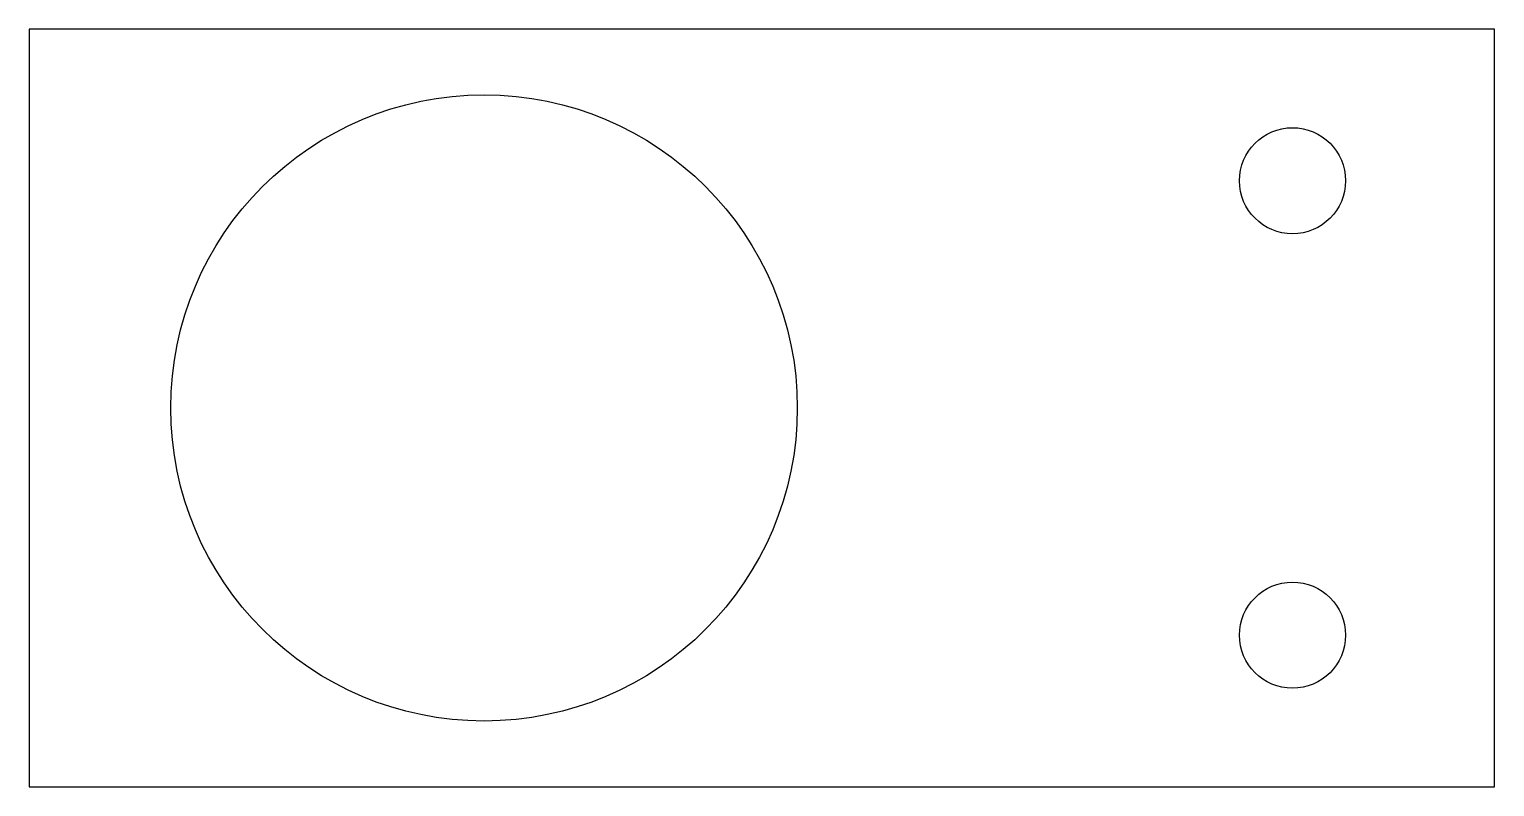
# Model space of a CAD drawing. Header units: millimetres. Extents: x -114 to 31, y 1038 to 1113.
import ezdxf

# ---------------------------------------------------------------- set-up
doc = ezdxf.new("R2010")
doc.units = ezdxf.units.MM

msp = doc.modelspace()

# ---------------------------------------------------------------- linework, layer by layer
at = {"color": 7, "linetype": 'Continuous', "lineweight": 25}
for p, q in [((-113.88, 1112.8), (-113.88, 1037.8)), ((31.12, 1112.8), (-113.88, 1112.8)), ((31.12, 1037.8), (31.12, 1112.8)), ((-113.88, 1037.8), (31.12, 1037.8))]:
    msp.add_line(p, q, dxfattribs=at)
for centre, radius in [((-68.88, 1075.3), 31), ((11.12, 1097.8), 5.25), ((11.12, 1052.8), 5.25)]:
    msp.add_circle(centre, radius, dxfattribs=at)

doc.saveas('drawing.dxf')
